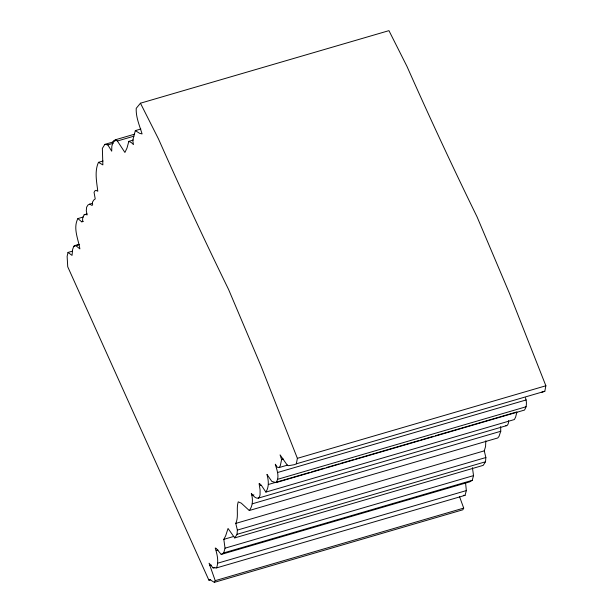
<?xml version="1.0" encoding="UTF-8"?>
<svg xmlns="http://www.w3.org/2000/svg" width="613" height="613" viewBox="0 0 613 613"><rect width="100%" height="100%" fill="white"/><g stroke="black" fill="none" stroke-linecap="round" stroke-linejoin="round"><path stroke-width="0.92" d="M72.595 251.1L68.005 252.441L67.131 256.38L67.737 266.785L208.872 580.128L210.336 579.936L214.343 582.35L215.217 580.657L209.071 563.209L213.071 567.891L216.565 567.899C218.91 561.5 217.224 554.321 215.232 548.022L216.213 548.382L221.209 554.428L223.745 552.888L225.025 548.175L223.822 539.348L225.645 535.846L228.051 528.475L234.725 537.915L237.024 534.337L237.369 530.092L235.767 523.41C238.924 516.537 236.013 508.897 238.235 501.84L241.246 503.127L249.276 510.514C253.046 505.863 253.023 498.859 251.315 493.396C253.108 495.388 255.123 498.637 258.211 498.162A12.122 4.529 73.7 0 0 260.073 494.591L260.081 489.818L259.092 483.596L259.628 483.412L260.763 485.565L261.092 484.929L265.896 492.093C269.283 486.737 268.571 480.217 266.962 474.393L271.804 481.381L276.019 482.615C279.965 477.006 276.869 470.064 275.291 464.225L277.26 467.252L279.321 467.504L287.574 465.091M276.019 482.615L524.506 410.059C527.004 406.503 526.812 401.76 525.487 397.791M508.652 420.587L508.56 422.035A12.122 4.529 73.7 0 1 506.706 425.606L258.211 498.162M234.725 537.915L483.213 465.359L485.511 461.773L485.864 457.536L484.262 450.846L485.557 446.563L485.818 440.747M541.379 392.381L544.827 391.263L545.869 385.776L509.449 293.336L477.06 216.864A1999.56 746.557 73.7 0 1 406.994 66.442L388.949 30.65L140.454 103.206L158.506 138.998A1999.56 746.557 73.7 0 0 228.565 289.428L260.954 365.892L297.382 458.332L296.332 463.819L294.646 464.631L288.501 465.711L287.137 464.983L280.08 454.884L281.605 459.604L280.356 465.474L279.321 467.504M221.209 554.428L469.696 481.872L472.232 480.331L473.52 475.619L472.431 467.673M216.565 567.899L465.052 495.342L466.347 490.584L465.581 483.098M134.561 134.178L115.305 139.802L113.259 141.312L111.804 146.438L111.719 151.189L107.804 144.883L104.869 144.369L102.356 148.369L102.861 164.889L98.478 162.338C94.379 171.203 96.685 181.854 97.789 191.233L96.065 190.352L95.168 190.574L94.057 192.329L95.23 198.934L93.804 199.999L92.425 202.198L92.632 204.911L91.95 205.393L89.682 204.137L88.011 204.964L86.617 207.186L86.287 210.765L87.13 214.925L85.889 214.466L84.173 214.749L82.717 217.676L82.54 221.645L81.682 221.799L77.889 218.58C72.824 228.159 78.303 239.062 79.882 248.916L75.514 245.361L73.782 246.288L72.656 249.353L72.035 255.391L68.005 252.441M133.427 140.025L128.837 141.365L126.991 148.085L124.906 152.453L117.374 141.005L115.305 139.802M500.652 426.594L500.76 431.261L498.99 436.448L497.764 437.958L249.276 510.514M140.837 129.006L135.335 130.615L132.737 140.377L133.481 144.622L131.404 142.599L128.837 141.365M459.444 496.407L463.704 508.1L462.83 509.794L214.343 582.35M140.454 103.206L136.224 108.332C135.779 117.137 139.557 125.596 142.086 133.925L139.703 133.366L135.335 130.615M113.259 141.312L116.01 140.507M104.869 144.369L114.041 141.695M117.374 141.005L133.879 136.186M107.804 144.883L113.305 143.273M98.478 162.338L103.068 160.997M89.682 204.137L92.433 203.332M84.173 214.749L86.923 213.945M77.889 218.58L83.383 216.971M81.682 221.799L83.514 221.262M75.514 245.361L79.184 244.288M73.782 246.288L79.284 244.679M281.605 459.604L283.436 459.068M297.382 458.332L545.869 385.776M296.332 463.819L544.827 391.263M277.658 472.493L526.146 399.937M277.704 479.289L526.192 406.733M268.456 484.469L309.718 472.424M311.55 471.887L324.392 468.14M326.223 467.604L339.058 463.857M340.897 463.321L353.732 459.574M355.563 459.037L418.832 440.563M420.671 440.027L433.506 436.28M435.337 435.743L516.943 411.913L515.61 417.131L514.384 419.537L265.896 492.093M252.081 495.419L253.912 494.883M252.272 503.817L500.76 431.261M235.767 523.41L484.262 450.846M237.369 530.092L485.864 457.536M237.024 534.337L485.511 461.773M223.822 539.348L233.913 536.398M216.213 550.612L218.052 550.076M225.025 548.175L473.52 475.619M223.745 552.888L472.232 480.331M209.569 565.638L211.401 565.102M217.86 563.14L466.347 490.584M213.071 567.891L214.902 567.354M208.872 580.128L210.703 579.591M215.217 580.657L463.704 508.1M505.809 425.706L506.698 425.606M463.305 495.342L465.052 495.342"/></g></svg>
